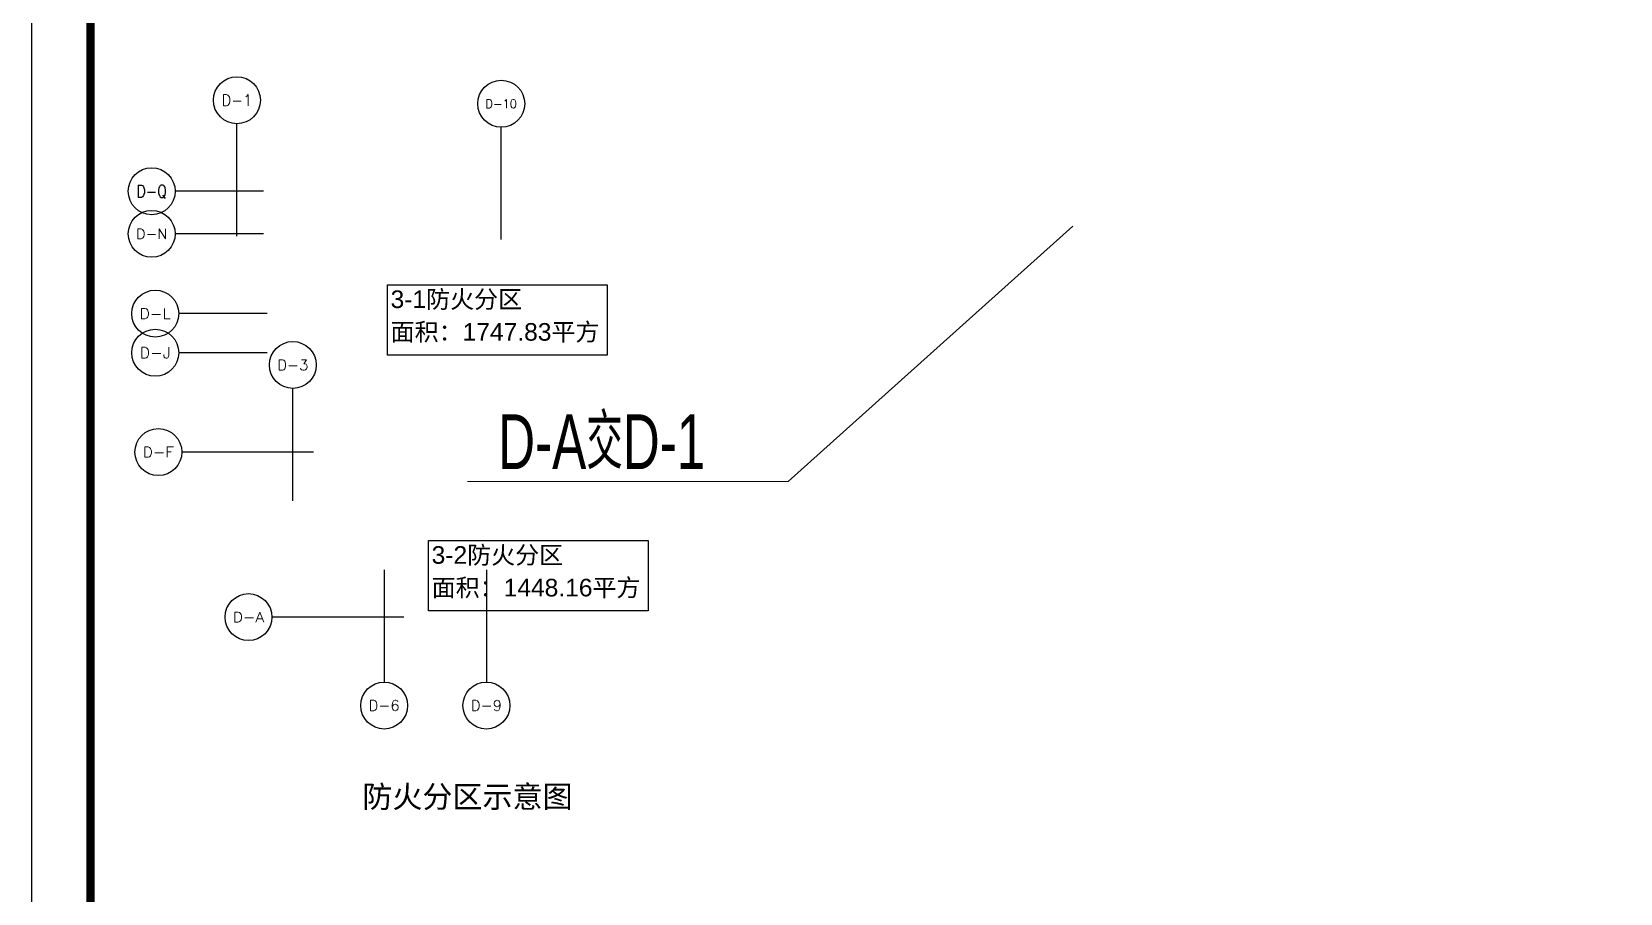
# Model space of a CAD drawing. Extents: x 447078 to 1776277, y 243534 to 519428.
# Drawn here: x 1049770 to 1090396, y 366486 to 388512 of the extents above; entities that cross this region are included whole.
import ezdxf
from ezdxf.enums import TextEntityAlignment as Align

# ---------------------------------------------------------------- set-up
doc = ezdxf.new("R2010")
doc.units = 0
doc.header["$LTSCALE"] = 1000
doc.header["$MEASUREMENT"] = 0
doc.layers.get('Defpoints').update_dxf_attribs({"color": 2, "lineweight": 15})
for name, color, linetype in [('$2$G-GRID-IDEN', 103, 'Continuous'), ('$3$G-GRID-DIMS', 123, 'Continuous'), ('A-AREA-FIRE', 40, 'Continuous'), ('G-0-XREF', 2, 'Continuous'), ('G-ANNO-NOTE', 80, 'Continuous'), ('图框CCDI_B0GA0+0.00$0$G-BORD', 3, 'Continuous')]:
    doc.layers.add(name, color=color, linetype=linetype)
doc.styles.add('$2$_TCH_AXIS', font='COMPLEX', dxfattribs={"bigfont": 'GBCBIG'})
doc.styles.add('1#2#三层消火栓$0$GPS', font='0fsc.shx', dxfattribs={"width": 0.7, "bigfont": '0fsz.shx'})
doc.styles.add('CCDI_T_G01', font='')
doc.styles.add('CCDI_T_G03', font='')
doc.styles.get('CCDI_T_G01').set_extended_font_data('Arial')
doc.styles.get('CCDI_T_G03').set_extended_font_data('SimHei')

# ---------------------------------------------------------------- blocks, each defined once
blk = doc.blocks.new('图框CCDI_B0GA0+0.00')
at = {"layer": '图框CCDI_B0GA0+0.00$0$G-BORD'}
blk.add_lwpolyline([(0, 84100), (118900, 84100), (118900, 0), (0, 0)], close=True, dxfattribs=at)
at = {"layer": '图框CCDI_B0GA0+0.00$0$G-BORD', "const_width": 140}
blk.add_lwpolyline([(3300, 83100), (117900, 83100), (117900, 1000), (3300, 1000)], close=True, dxfattribs=at)
blk = doc.blocks.new('1#2#三层消火栓')
at = {"layer": 'Defpoints', "ltscale": 0.1}
for p, q in [((1076396, 383541), (1069115, 377017)), ((1069115, 377017), (1060914, 377017))]:
    blk.add_line(p, q, dxfattribs=at)
at = {"layer": 'Defpoints', "ltscale": 0.1, "style": '1#2#三层消火栓$0$GPS', "width": 0.7}
blk.add_text('D-A交D-1', height=1400, dxfattribs=at).set_placement((1061696, 377331))

msp = doc.modelspace()

# ---------------------------------------------------------------- linework, layer by layer
at = {"layer": '$3$G-GRID-DIMS'}
for p, q in [((1055017.3, 383289.4), (1055017.3, 386161.8)), ((1061777.3, 383199.4), (1061777.3, 386071.8)), ((1055700.2, 384435), (1053437.5, 384435)), ((1055700.2, 383345), (1053437.5, 383345)), ((1055790.2, 381305), (1053527.5, 381305)), ((1055790.2, 380305), (1053527.5, 380305)), ((1056447.3, 376519.4), (1056447.3, 379391.8)), ((1056979, 377765), (1053607.9, 377765)), ((1058782.3, 374756.8), (1058782.3, 371884.5)), ((1061397.3, 374756.8), (1061397.3, 371884.5)), ((1059284.8, 373545), (1055913.8, 373545))]:
    msp.add_line(p, q, dxfattribs=at)
for centre in [(1055017.3, 386761.8), (1061777.3, 386671.8), (1052837.5, 384435), (1052837.5, 383345), (1052927.5, 381305), (1052927.5, 380305), (1056447.3, 379991.8), (1053007.9, 377765), (1055313.8, 373545), (1058782.3, 371284.5), (1061397.3, 371284.5)]:
    msp.add_circle(centre, 600, dxfattribs=at)
at = {"layer": 'A-AREA-FIRE'}
for points in [[(1058865.9, 382040.2), (1064484.9, 382040.2), (1064484.9, 380242.2), (1058865.9, 380242.2)], [(1059915.6, 375501.3), (1065534.6, 375501.3), (1065534.6, 373703.3), (1059915.6, 373703.3)]]:
    msp.add_lwpolyline(points, close=True, dxfattribs=at)

# ---------------------------------------------------------------- block references
at = {"layer": 'G-0-XREF', "xscale": 1.5, "yscale": 1.5, "zscale": 1.5, "rotation": 270}
msp.add_blockref('图框CCDI_B0GA0+0.00', (1049770.2, 519203.4), dxfattribs=at)
at = {"layer": 'G-0-XREF'}
msp.add_blockref('1#2#三层消火栓', (0, 0), dxfattribs=at)

# ---------------------------------------------------------------- texts
at = {"layer": '$2$G-GRID-IDEN', "style": '$2$_TCH_AXIS'}
for s, height, p, p2 in [('D-1', 290.39, (1054623.2, 386616.6), (1055411.4, 386616.6)), ('D-10', 221.02, (1061372.1, 386561.3), (1062182.5, 386561.3)), ('D-N', 251.23, (1052436.7, 383219.4), (1053238.2, 383219.4)), ('D-L', 265.63, (1052529, 381172.2), (1053325.9, 381172.2)), ('D-J', 281.67, (1052531.8, 380164.1), (1053323.2, 380164.1)), ('D-3', 269.48, (1056049.5, 379857), (1056845.1, 379857)), ('D-F', 261.89, (1052608.9, 377634), (1053407, 377634)), ('D-A', 254.69, (1054913.6, 373417.6), (1055714, 373417.6)), ('D-6', 269.48, (1058384.5, 371149.7), (1059180.1, 371149.7)), ('D-9', 269.48, (1060999.5, 371149.7), (1061795.1, 371149.7))]:
    msp.add_text(s, height=height, dxfattribs=at).set_placement(p, p2, align=Align.FIT)
at = {"layer": '$2$G-GRID-IDEN', "style": '$2$_TCH_AXIS', "width": 0.807692}
msp.add_text('D-Q', height=316.16, dxfattribs=at).set_placement((1052448.4, 384276.9), (1053226.6, 384276.9), align=Align.FIT)
at = {"layer": 'A-AREA-FIRE', "style": 'CCDI_T_G01'}
for s, p in [('3-1防火分区', (1058947.4, 381448.3)), ('面积：1747.83平方', (1058947.4, 380613.3)), ('3-2防火分区', (1059997.1, 374909.4)), ('面积：1448.16平方', (1059997.1, 374074.4))]:
    msp.add_text(s, height=450, dxfattribs=at).set_placement(p)
at = {"layer": 'G-ANNO-NOTE', "style": 'CCDI_T_G03'}
msp.add_text('防火分区示意图', height=563.29, dxfattribs=at).set_placement((1058225.3, 368673))

doc.saveas('drawing.dxf')
